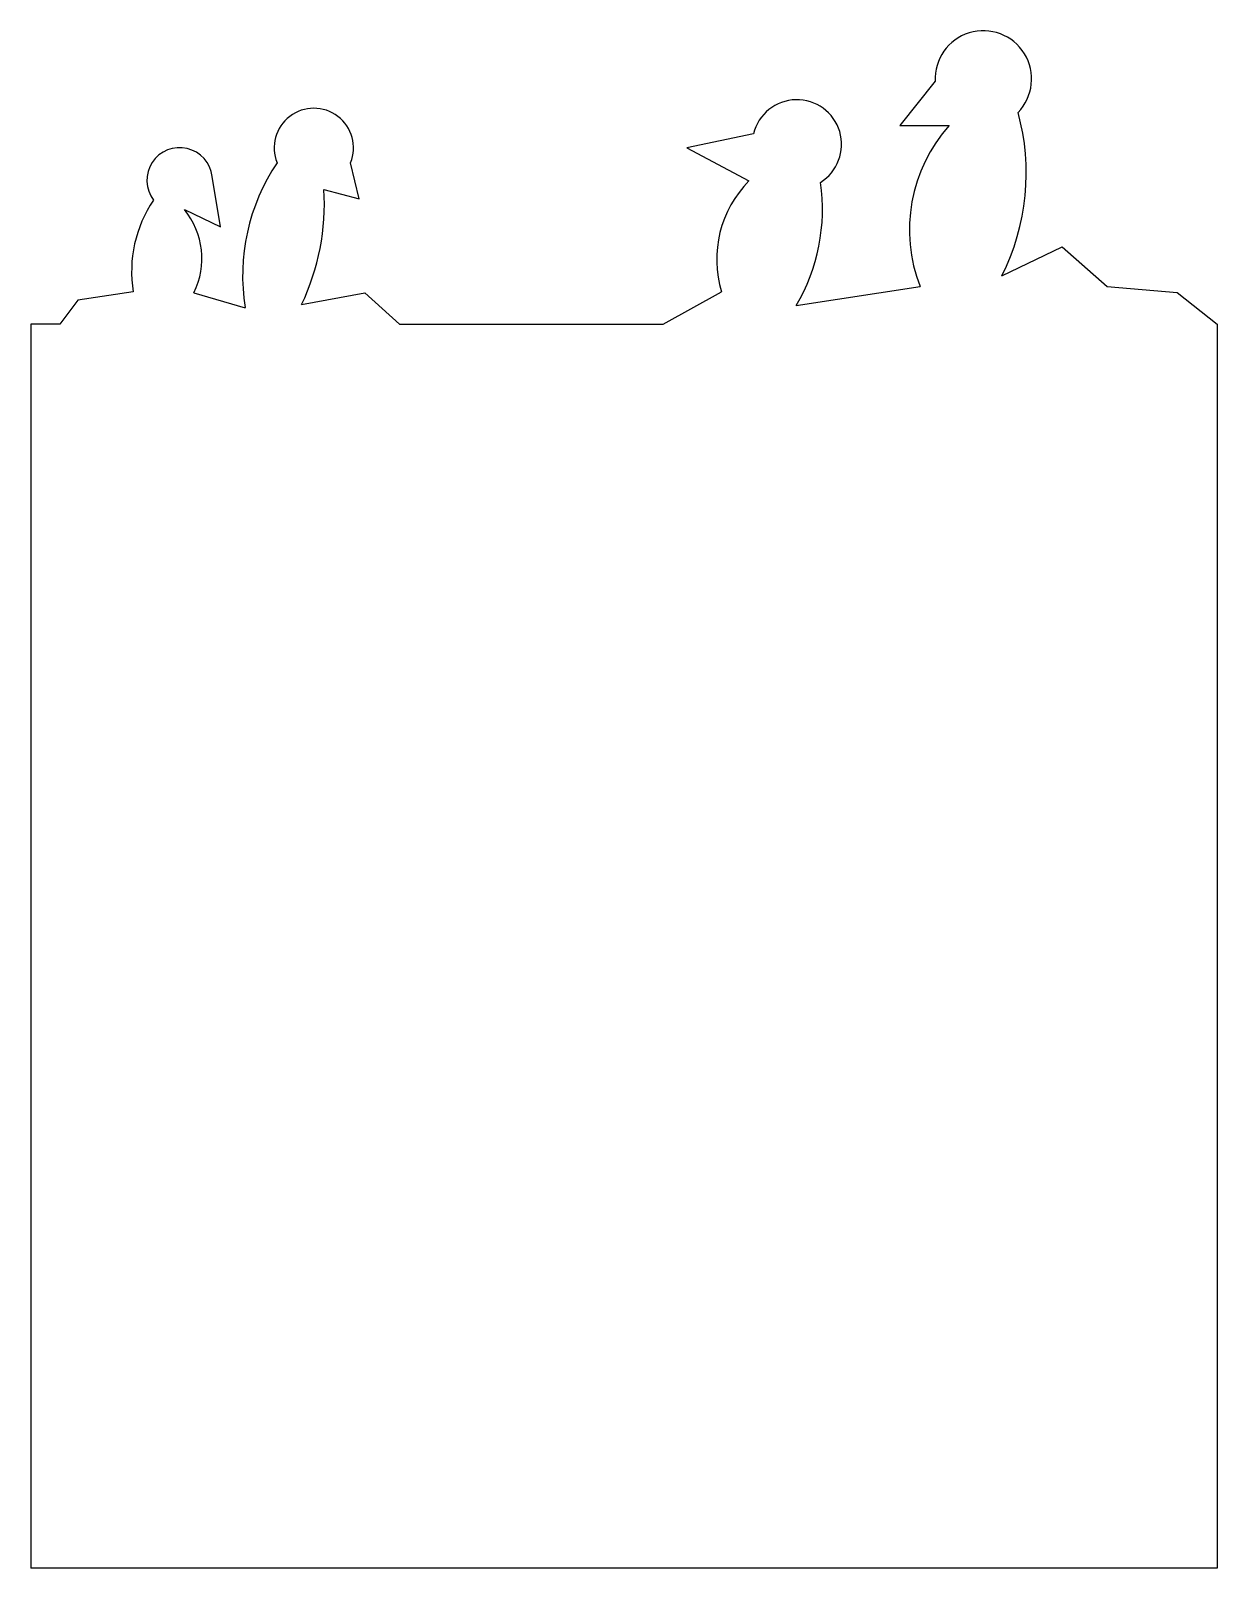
# Model space of a CAD drawing. Extents: x -1.25 to 1.25, y -2.62 to 0.62.
import ezdxf

# ---------------------------------------------------------------- set-up
doc = ezdxf.new("R2010")
doc.units = 0
doc.header["$MEASUREMENT"] = 0
doc.layers.add('MODELSKETCH_VISIBLE', color=7, linetype='CONTINUOUS')

msp = doc.modelspace()

# ---------------------------------------------------------------- linework, layer by layer
at = {"layer": 'MODELSKETCH_VISIBLE'}
for p, q in [((0.6558, 0.5115), (0.5811, 0.4187)), ((0.2729, 0.401), (0.1327, 0.3711)), ((0.5811, 0.4187), (0.6852, 0.4187)), ((0.1327, 0.3711), (0.2633, 0.3017)), ((-0.5581, 0.2636), (-0.576, 0.3399)), ((-0.8499, 0.2052), (-0.8679, 0.3108)), ((-0.6321, 0.2838), (-0.5581, 0.2636)), ((-0.9262, 0.2412), (-0.8499, 0.2052)), ((0.7962, 0.1016), (0.923, 0.1628)), ((0.923, 0.1628), (1.0181, 0.079)), ((-1.034, 0.0683), (-1.1507, 0.0503)), ((-0.906, 0.066), (-0.7983, 0.0346)), ((-0.6793, 0.0413), (-0.546, 0.066)), ((-0.546, 0.066), (-0.4727, 0)), ((0.0828, 0), (0.2057, 0.0679)), ((0.3626, 0.0391), (0.6241, 0.079)), ((1.0181, 0.079), (1.1654, 0.0669)), ((1.1654, 0.0669), (1.2499, 0)), ((-1.1507, 0.0503), (-1.1887, 0)), ((-1.1887, 0), (-1.2499, 0)), ((-1.2499, 0), (-1.2499, -2.6208)), ((-0.4727, 0), (0.0828, 0)), ((1.2499, 0), (1.2499, -2.6208)), ((1.2499, -2.6208), (-1.2499, -2.6208))]:
    msp.add_line(p, q, dxfattribs=at)
for centre, radius, start, end in [((0.7572, 0.5164), 0.1015, 315.9525, 182.7724), ((-0.6535, 0.3711), 0.0835, 338.0668, 201.9332), ((0.3643, 0.3786), 0.0941, 301.7236, 166.2216), ((0.3678, 0.3177), 0.4798, 333.2368, 15.4913), ((0.9312, 0.199), 0.3298, 138.2419, 201.3502), ((-0.9363, 0.3029), 0.0689, 6.5463, 217.0565), ((-0.3757, 0.1015), 0.4278, 146.1282, 188.9927), ((0.4294, 0.1368), 0.2341, 135.1982, 197.0989), ((0.0254, 0.2405), 0.3927, 329.1526, 8.4997), ((-0.7678, 0.1107), 0.2696, 146.0266, 189.057), ((-1.1239, 0.2536), 0.4927, 334.4794, 3.5135), ((-1.0522, 0.1379), 0.1629, 333.8244, 39.3395)]:
    msp.add_arc(centre, radius, start, end, dxfattribs=at)

doc.saveas('drawing.dxf')
